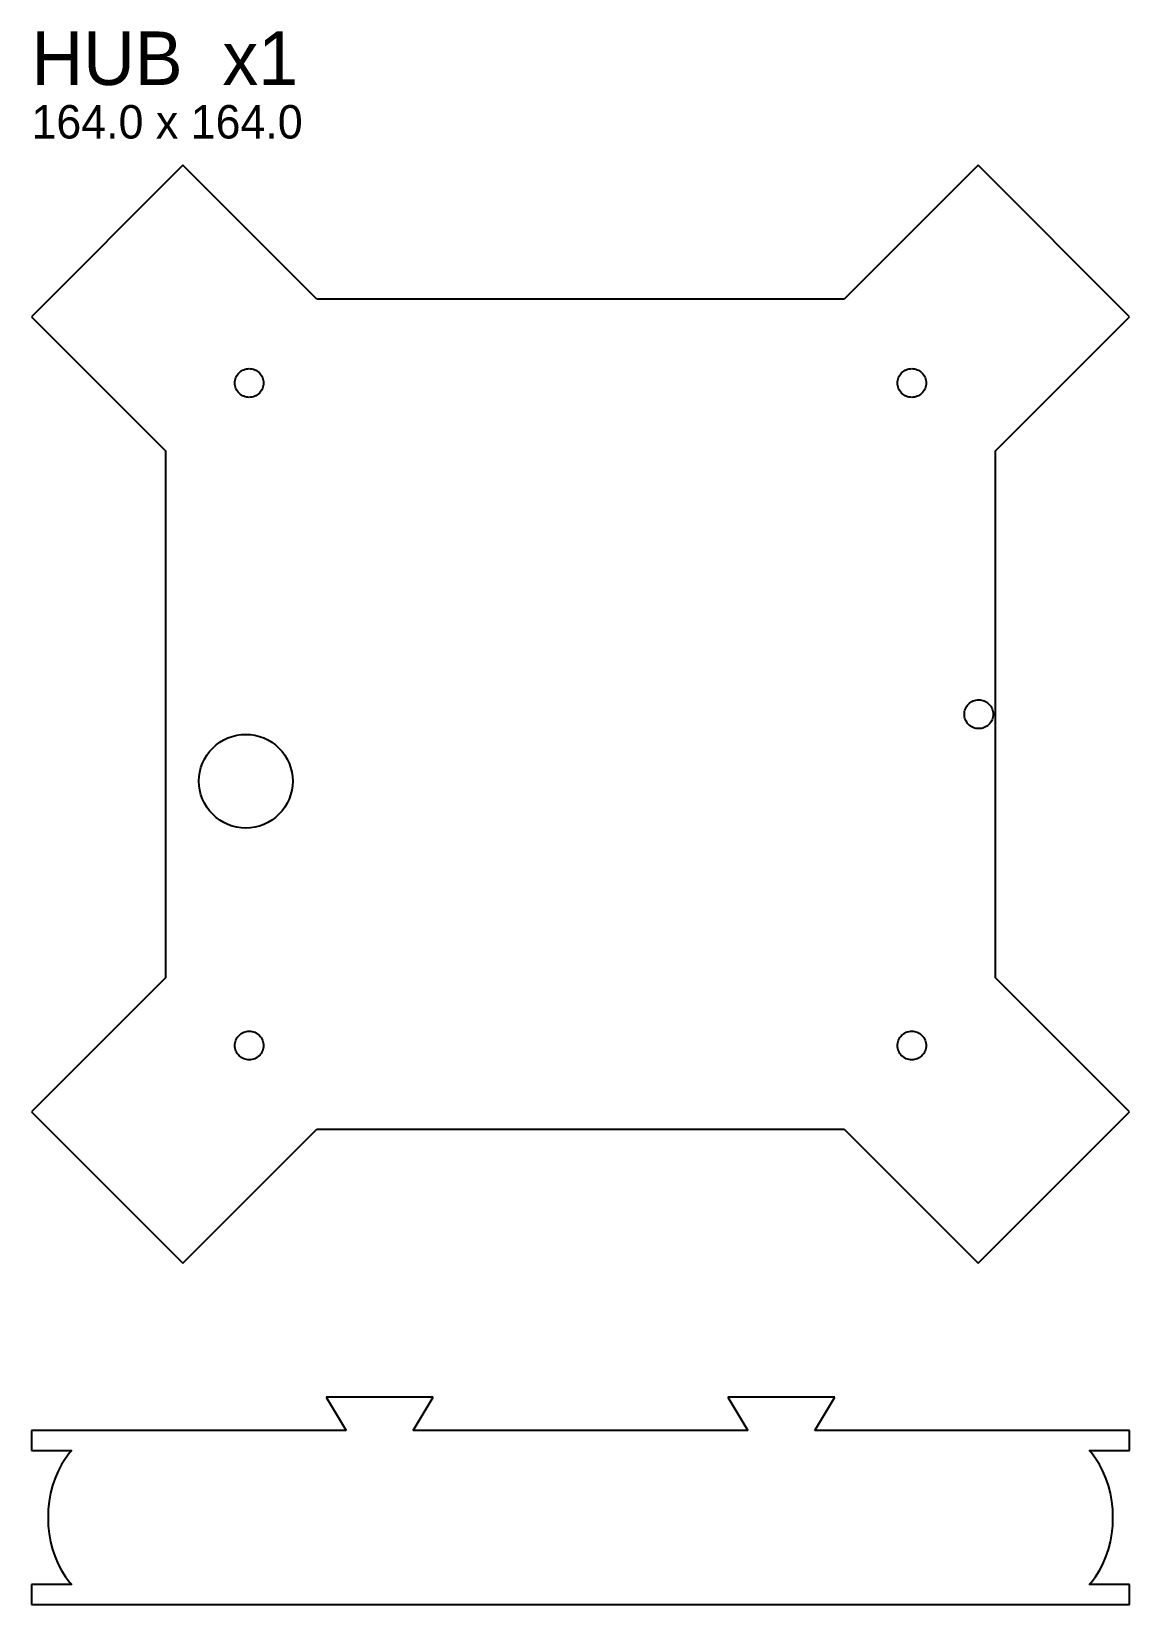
# Model space of a CAD drawing. Header units: millimetres. Extents: x -401 to 2363, y -354 to 1142.
# Drawn here: x 1500 to 1664, y 517 to 752 of the extents above; entities that cross this region are included whole.
import ezdxf

# ---------------------------------------------------------------- set-up
doc = ezdxf.new("R2010")
doc.units = ezdxf.units.MM
doc.layers.add('PARTS', color=7, linetype='Continuous')
doc.layers.add('TEXT', color=7, linetype='Continuous')

msp = doc.modelspace()

# ---------------------------------------------------------------- linework, layer by layer
at = {"layer": 'PARTS'}
for p, q in [((1522.6274, 732.0244), (1500, 709.397)), ((1542.6518, 712), (1522.6274, 732.0244)), ((1641.4214, 732.0244), (1621.397, 712)), ((1664.0488, 709.397), (1641.4214, 732.0244)), ((1621.397, 712), (1542.6518, 712)), ((1500, 709.397), (1520.0244, 689.3726)), ((1644.0244, 689.3726), (1664.0488, 709.397)), ((1530.5406, 700.3202), (1530.6308, 700.511)), ((1530.6308, 700.511), (1530.7393, 700.6919)), ((1530.7393, 700.6919), (1530.865, 700.8614)), ((1530.865, 700.8614), (1531.0067, 701.0177)), ((1531.0067, 701.0177), (1531.163, 701.1594)), ((1531.163, 701.1594), (1531.3325, 701.2851)), ((1531.3325, 701.2851), (1531.5134, 701.3936)), ((1531.5134, 701.3936), (1531.7042, 701.4838)), ((1531.7042, 701.4838), (1531.9028, 701.5549)), ((1531.9028, 701.5549), (1532.1075, 701.6062)), ((1532.1075, 701.6062), (1532.3162, 701.6371)), ((1532.3162, 701.6371), (1532.5269, 701.6475)), ((1532.5269, 701.6475), (1532.7377, 701.6371)), ((1532.7377, 701.6371), (1532.9464, 701.6062)), ((1532.9464, 701.6062), (1533.151, 701.5549)), ((1533.151, 701.5549), (1533.3497, 701.4838)), ((1533.3497, 701.4838), (1533.5404, 701.3936)), ((1533.5404, 701.3936), (1533.7214, 701.2851)), ((1533.7214, 701.2851), (1533.8909, 701.1594)), ((1533.8909, 701.1594), (1534.0472, 701.0177)), ((1534.0472, 701.0177), (1534.1889, 700.8614)), ((1534.1889, 700.8614), (1534.3146, 700.6919)), ((1534.3146, 700.6919), (1534.4231, 700.511)), ((1534.4231, 700.511), (1534.5133, 700.3202)), ((1629.5355, 700.3202), (1629.6257, 700.511)), ((1629.6257, 700.511), (1629.7342, 700.6919)), ((1629.7342, 700.6919), (1629.8599, 700.8614)), ((1629.8599, 700.8614), (1630.0016, 701.0177)), ((1630.0016, 701.0177), (1630.1579, 701.1594)), ((1630.1579, 701.1594), (1630.3274, 701.2851)), ((1630.3274, 701.2851), (1630.5084, 701.3936)), ((1630.5084, 701.3936), (1630.6991, 701.4838)), ((1630.6991, 701.4838), (1630.8978, 701.5549)), ((1630.8978, 701.5549), (1631.1024, 701.6062)), ((1631.1024, 701.6062), (1631.3111, 701.6371)), ((1631.3111, 701.6371), (1631.5219, 701.6475)), ((1631.5219, 701.6475), (1631.7326, 701.6371)), ((1631.7326, 701.6371), (1631.9413, 701.6062)), ((1631.9413, 701.6062), (1632.146, 701.5549)), ((1632.146, 701.5549), (1632.3446, 701.4838)), ((1632.3446, 701.4838), (1632.5354, 701.3936)), ((1632.5354, 701.3936), (1632.7163, 701.2851)), ((1632.7163, 701.2851), (1632.8858, 701.1594)), ((1632.8858, 701.1594), (1633.0421, 701.0177)), ((1633.0421, 701.0177), (1633.1838, 700.8614)), ((1633.1838, 700.8614), (1633.3095, 700.6919)), ((1633.3095, 700.6919), (1633.418, 700.511)), ((1633.418, 700.511), (1633.5082, 700.3202)), ((1530.3769, 699.4975), (1530.3873, 699.7082)), ((1530.3873, 699.2867), (1530.3769, 699.4975)), ((1530.3873, 699.7082), (1530.4182, 699.9169)), ((1530.4182, 699.078), (1530.3873, 699.2867)), ((1530.4182, 699.9169), (1530.4695, 700.1216)), ((1530.4695, 698.8734), (1530.4182, 699.078)), ((1530.4695, 700.1216), (1530.5406, 700.3202)), ((1530.5406, 698.6747), (1530.4695, 698.8734)), ((1530.6308, 698.484), (1530.5406, 698.6747)), ((1530.7393, 698.303), (1530.6308, 698.484)), ((1530.865, 698.1335), (1530.7393, 698.303)), ((1531.0067, 697.9772), (1530.865, 698.1335)), ((1534.1889, 698.1335), (1534.0472, 697.9772)), ((1534.3146, 698.303), (1534.1889, 698.1335)), ((1534.4231, 698.484), (1534.3146, 698.303)), ((1534.5133, 698.6747), (1534.4231, 698.484)), ((1534.5133, 700.3202), (1534.5844, 700.1216)), ((1534.5844, 698.8734), (1534.5133, 698.6747)), ((1534.5844, 700.1216), (1534.6356, 699.9169)), ((1534.6356, 699.078), (1534.5844, 698.8734)), ((1534.6356, 699.9169), (1534.6666, 699.7082)), ((1534.6666, 699.2867), (1534.6356, 699.078)), ((1534.6666, 699.7082), (1534.6769, 699.4975)), ((1534.6769, 699.4975), (1534.6666, 699.2867)), ((1629.3719, 699.4975), (1629.3822, 699.7082)), ((1629.3822, 699.2867), (1629.3719, 699.4975)), ((1629.3822, 699.7082), (1629.4132, 699.9169)), ((1629.4132, 699.078), (1629.3822, 699.2867)), ((1629.4132, 699.9169), (1629.4644, 700.1216)), ((1629.4644, 698.8734), (1629.4132, 699.078)), ((1629.4644, 700.1216), (1629.5355, 700.3202)), ((1629.5355, 698.6747), (1629.4644, 698.8734)), ((1629.6257, 698.484), (1629.5355, 698.6747)), ((1629.7342, 698.303), (1629.6257, 698.484)), ((1629.8599, 698.1335), (1629.7342, 698.303)), ((1630.0016, 697.9772), (1629.8599, 698.1335)), ((1633.1838, 698.1335), (1633.0421, 697.9772)), ((1633.3095, 698.303), (1633.1838, 698.1335)), ((1633.418, 698.484), (1633.3095, 698.303)), ((1633.5082, 698.6747), (1633.418, 698.484)), ((1633.5082, 700.3202), (1633.5793, 700.1216)), ((1633.5793, 698.8734), (1633.5082, 698.6747)), ((1633.5793, 700.1216), (1633.6306, 699.9169)), ((1633.6306, 699.078), (1633.5793, 698.8734)), ((1633.6306, 699.9169), (1633.6615, 699.7082)), ((1633.6615, 699.2867), (1633.6306, 699.078)), ((1633.6615, 699.7082), (1633.6719, 699.4975)), ((1633.6719, 699.4975), (1633.6615, 699.2867)), ((1531.163, 697.8355), (1531.0067, 697.9772)), ((1531.3325, 697.7098), (1531.163, 697.8355)), ((1531.5134, 697.6013), (1531.3325, 697.7098)), ((1531.7042, 697.5111), (1531.5134, 697.6013)), ((1531.9028, 697.44), (1531.7042, 697.5111)), ((1532.1075, 697.3888), (1531.9028, 697.44)), ((1532.3162, 697.3578), (1532.1075, 697.3888)), ((1532.5269, 697.3475), (1532.3162, 697.3578)), ((1532.7377, 697.3578), (1532.5269, 697.3475)), ((1532.9464, 697.3888), (1532.7377, 697.3578)), ((1533.151, 697.44), (1532.9464, 697.3888)), ((1533.3497, 697.5111), (1533.151, 697.44)), ((1533.5404, 697.6013), (1533.3497, 697.5111)), ((1533.7214, 697.7098), (1533.5404, 697.6013)), ((1533.8909, 697.8355), (1533.7214, 697.7098)), ((1534.0472, 697.9772), (1533.8909, 697.8355)), ((1630.1579, 697.8355), (1630.0016, 697.9772)), ((1630.3274, 697.7098), (1630.1579, 697.8355)), ((1630.5084, 697.6013), (1630.3274, 697.7098)), ((1630.6991, 697.5111), (1630.5084, 697.6013)), ((1630.8978, 697.44), (1630.6991, 697.5111)), ((1631.1024, 697.3888), (1630.8978, 697.44)), ((1631.3111, 697.3578), (1631.1024, 697.3888)), ((1631.5219, 697.3475), (1631.3111, 697.3578)), ((1631.7326, 697.3578), (1631.5219, 697.3475)), ((1631.9413, 697.3888), (1631.7326, 697.3578)), ((1632.146, 697.44), (1631.9413, 697.3888)), ((1632.3446, 697.5111), (1632.146, 697.44)), ((1632.5354, 697.6013), (1632.3446, 697.5111)), ((1632.7163, 697.7098), (1632.5354, 697.6013)), ((1632.8858, 697.8355), (1632.7163, 697.7098)), ((1633.0421, 697.9772), (1632.8858, 697.8355)), ((1520.0244, 689.3726), (1520.0244, 610.6274)), ((1644.0244, 610.6274), (1644.0244, 689.3726)), ((1639.6283, 651.01349), (1639.7367, 651.19447)), ((1639.7367, 651.19447), (1639.8624, 651.36394)), ((1639.8624, 651.36394), (1640.0041, 651.52028)), ((1640.0041, 651.52028), (1640.1604, 651.66197)), ((1640.1604, 651.66197), (1640.3299, 651.78766)), ((1640.3299, 651.78766), (1640.5109, 651.89612)), ((1640.5109, 651.89612), (1640.7016, 651.98633)), ((1640.7016, 651.98633), (1640.9003, 652.05742)), ((1640.9003, 652.05742), (1641.105, 652.10867)), ((1641.105, 652.10867), (1641.3137, 652.13963)), ((1641.3137, 652.13963), (1641.5244, 652.14999)), ((1641.5244, 652.14999), (1641.7351, 652.13963)), ((1641.7351, 652.13963), (1641.9438, 652.10867)), ((1641.9438, 652.10867), (1642.1485, 652.05742)), ((1642.1485, 652.05742), (1642.3472, 651.98633)), ((1642.3472, 651.98633), (1642.5379, 651.89612)), ((1642.5379, 651.89612), (1642.7189, 651.78766)), ((1642.7189, 651.78766), (1642.8883, 651.66197)), ((1642.8883, 651.66197), (1643.0447, 651.52028)), ((1643.0447, 651.52028), (1643.1864, 651.36394)), ((1643.1864, 651.36394), (1643.3121, 651.19447)), ((1643.3121, 651.19447), (1643.4205, 651.01349)), ((1639.3744, 650), (1639.3848, 650.21072)), ((1639.3848, 649.78928), (1639.3744, 650)), ((1639.3848, 650.21072), (1639.4157, 650.41943)), ((1639.4157, 649.58057), (1639.3848, 649.78928)), ((1639.4157, 650.41943), (1639.467, 650.6241)), ((1639.467, 649.3759), (1639.4157, 649.58057)), ((1639.467, 650.6241), (1639.5381, 650.82277)), ((1639.5381, 649.17723), (1639.467, 649.3759)), ((1639.5381, 650.82277), (1639.6283, 651.01349)), ((1639.6283, 648.98651), (1639.5381, 649.17723)), ((1639.7367, 648.80553), (1639.6283, 648.98651)), ((1639.8624, 648.63606), (1639.7367, 648.80553)), ((1643.3121, 648.80553), (1643.1864, 648.63606)), ((1643.4205, 648.98651), (1643.3121, 648.80553)), ((1643.4205, 651.01349), (1643.5107, 650.82277)), ((1643.5107, 649.17723), (1643.4205, 648.98651)), ((1643.5107, 650.82277), (1643.5818, 650.6241)), ((1643.5818, 649.3759), (1643.5107, 649.17723)), ((1643.5818, 650.6241), (1643.6331, 650.41943)), ((1643.6331, 649.58057), (1643.5818, 649.3759)), ((1643.6331, 650.41943), (1643.664, 650.21072)), ((1643.664, 649.78928), (1643.6331, 649.58057)), ((1643.664, 650.21072), (1643.6744, 650)), ((1643.6744, 650), (1643.664, 649.78928)), ((1528.7246, 646.17346), (1529.3456, 646.46716)), ((1529.3456, 646.46716), (1529.9924, 646.69859)), ((1529.9924, 646.69859), (1530.6588, 646.86551)), ((1530.6588, 646.86551), (1531.3383, 646.96629)), ((1531.3383, 646.96629), (1532.0244, 647)), ((1532.0244, 647), (1532.7105, 646.96629)), ((1532.7105, 646.96629), (1533.39, 646.86551)), ((1533.39, 646.86551), (1534.0564, 646.69859)), ((1534.0564, 646.69859), (1534.7032, 646.46716)), ((1534.7032, 646.46716), (1535.3242, 646.17346)), ((1640.0041, 648.47972), (1639.8624, 648.63606)), ((1640.1604, 648.33803), (1640.0041, 648.47972)), ((1640.3299, 648.21234), (1640.1604, 648.33803)), ((1640.5109, 648.10388), (1640.3299, 648.21234)), ((1640.7016, 648.01367), (1640.5109, 648.10388)), ((1640.9003, 647.94258), (1640.7016, 648.01367)), ((1641.105, 647.89133), (1640.9003, 647.94258)), ((1641.3137, 647.86037), (1641.105, 647.89133)), ((1641.5244, 647.85001), (1641.3137, 647.86037)), ((1641.7351, 647.86037), (1641.5244, 647.85001)), ((1641.9438, 647.89133), (1641.7351, 647.86037)), ((1642.1485, 647.94258), (1641.9438, 647.89133)), ((1642.3472, 648.01367), (1642.1485, 647.94258)), ((1642.5379, 648.10388), (1642.3472, 648.01367)), ((1642.7189, 648.21234), (1642.5379, 648.10388)), ((1642.8883, 648.33803), (1642.7189, 648.21234)), ((1643.0447, 648.47972), (1642.8883, 648.33803)), ((1643.1864, 648.63606), (1643.0447, 648.47972)), ((1526.2041, 643.88899), (1526.6133, 644.44077)), ((1526.6133, 644.44077), (1527.0747, 644.94975)), ((1527.0747, 644.94975), (1527.5836, 645.41109)), ((1527.5836, 645.41109), (1528.1354, 645.8203)), ((1528.1354, 645.8203), (1528.7246, 646.17346)), ((1535.3242, 646.17346), (1535.9134, 645.8203)), ((1535.9134, 645.8203), (1536.4652, 645.41109)), ((1536.4652, 645.41109), (1536.9742, 644.94975)), ((1536.9742, 644.94975), (1537.4355, 644.44077)), ((1537.4355, 644.44077), (1537.8447, 643.88899)), ((1525.1589, 641.36565), (1525.3258, 642.032)), ((1525.3258, 642.032), (1525.5573, 642.67879)), ((1525.5573, 642.67879), (1525.851, 643.29979)), ((1525.851, 643.29979), (1526.2041, 643.88899)), ((1537.8447, 643.88899), (1538.1979, 643.29979)), ((1538.1979, 643.29979), (1538.4916, 642.67879)), ((1538.4916, 642.67879), (1538.723, 642.032)), ((1538.723, 642.032), (1538.8899, 641.36565)), ((1525.0244, 640), (1525.0581, 640.68613)), ((1525.0581, 639.3139), (1525.0244, 640)), ((1525.0581, 640.68613), (1525.1589, 641.36565)), ((1538.8899, 641.36565), (1538.9907, 640.68613)), ((1538.9907, 640.68613), (1539.0244, 640)), ((1539.0244, 640), (1538.9907, 639.3139)), ((1525.1589, 638.6344), (1525.0581, 639.3139)), ((1525.3258, 637.968), (1525.1589, 638.6344)), ((1525.5573, 637.3212), (1525.3258, 637.968)), ((1525.851, 636.7002), (1525.5573, 637.3212)), ((1538.4916, 637.3212), (1538.1979, 636.7002)), ((1538.723, 637.968), (1538.4916, 637.3212)), ((1538.8899, 638.6344), (1538.723, 637.968)), ((1538.9907, 639.3139), (1538.8899, 638.6344)), ((1526.2041, 636.111), (1525.851, 636.7002)), ((1526.6133, 635.5592), (1526.2041, 636.111)), ((1527.0747, 635.0503), (1526.6133, 635.5592)), ((1527.5836, 634.5889), (1527.0747, 635.0503)), ((1536.9742, 635.0503), (1536.4652, 634.5889)), ((1537.4355, 635.5592), (1536.9742, 635.0503)), ((1537.8447, 636.111), (1537.4355, 635.5592)), ((1538.1979, 636.7002), (1537.8447, 636.111)), ((1528.1354, 634.1797), (1527.5836, 634.5889)), ((1528.7246, 633.8266), (1528.1354, 634.1797)), ((1529.3456, 633.5329), (1528.7246, 633.8266)), ((1529.9924, 633.3014), (1529.3456, 633.5329)), ((1530.6588, 633.1345), (1529.9924, 633.3014)), ((1531.3383, 633.0337), (1530.6588, 633.1345)), ((1532.0244, 633), (1531.3383, 633.0337)), ((1532.7105, 633.0337), (1532.0244, 633)), ((1533.39, 633.1345), (1532.7105, 633.0337)), ((1534.0564, 633.3014), (1533.39, 633.1345)), ((1534.7032, 633.5329), (1534.0564, 633.3014)), ((1535.3242, 633.8266), (1534.7032, 633.5329)), ((1535.9134, 634.1797), (1535.3242, 633.8266)), ((1536.4652, 634.5889), (1535.9134, 634.1797)), ((1520.0244, 610.6274), (1500, 590.603)), ((1664.0488, 590.603), (1644.0244, 610.6274)), ((1530.7393, 601.697), (1530.865, 601.8665)), ((1530.865, 601.8665), (1531.0067, 602.0228)), ((1531.0067, 602.0228), (1531.163, 602.1645)), ((1531.163, 602.1645), (1531.3325, 602.2902)), ((1531.3325, 602.2902), (1531.5134, 602.3987)), ((1531.5134, 602.3987), (1531.7042, 602.4889)), ((1531.7042, 602.4889), (1531.9028, 602.56)), ((1531.9028, 602.56), (1532.1075, 602.6112)), ((1532.1075, 602.6112), (1532.3162, 602.6422)), ((1532.3162, 602.6422), (1532.5269, 602.6525)), ((1532.5269, 602.6525), (1532.7377, 602.6422)), ((1532.7377, 602.6422), (1532.9464, 602.6112)), ((1532.9464, 602.6112), (1533.151, 602.56)), ((1533.151, 602.56), (1533.3497, 602.4889)), ((1533.3497, 602.4889), (1533.5404, 602.3987)), ((1533.5404, 602.3987), (1533.7214, 602.2902)), ((1533.7214, 602.2902), (1533.8909, 602.1645)), ((1533.8909, 602.1645), (1534.0472, 602.0228)), ((1534.0472, 602.0228), (1534.1889, 601.8665)), ((1534.1889, 601.8665), (1534.3146, 601.697)), ((1629.7342, 601.697), (1629.8599, 601.8665)), ((1629.8599, 601.8665), (1630.0016, 602.0228)), ((1630.0016, 602.0228), (1630.1579, 602.1645)), ((1630.1579, 602.1645), (1630.3274, 602.2902)), ((1630.3274, 602.2902), (1630.5084, 602.3987)), ((1630.5084, 602.3987), (1630.6991, 602.4889)), ((1630.6991, 602.4889), (1630.8978, 602.56)), ((1630.8978, 602.56), (1631.1024, 602.6112)), ((1631.1024, 602.6112), (1631.3111, 602.6422)), ((1631.3111, 602.6422), (1631.5219, 602.6525)), ((1631.5219, 602.6525), (1631.7326, 602.6422)), ((1631.7326, 602.6422), (1631.9413, 602.6112)), ((1631.9413, 602.6112), (1632.146, 602.56)), ((1632.146, 602.56), (1632.3446, 602.4889)), ((1632.3446, 602.4889), (1632.5354, 602.3987)), ((1632.5354, 602.3987), (1632.7163, 602.2902)), ((1632.7163, 602.2902), (1632.8858, 602.1645)), ((1632.8858, 602.1645), (1633.0421, 602.0228)), ((1633.0421, 602.0228), (1633.1838, 601.8665)), ((1633.1838, 601.8665), (1633.3095, 601.697)), ((1530.3769, 600.5025), (1530.3873, 600.7133)), ((1530.3873, 600.2918), (1530.3769, 600.5025)), ((1530.3873, 600.7133), (1530.4182, 600.922)), ((1530.4182, 600.0831), (1530.3873, 600.2918)), ((1530.4182, 600.922), (1530.4695, 601.1266)), ((1530.4695, 599.8784), (1530.4182, 600.0831)), ((1530.4695, 601.1266), (1530.5406, 601.3253)), ((1530.5406, 599.6798), (1530.4695, 599.8784)), ((1530.5406, 601.3253), (1530.6308, 601.516)), ((1530.6308, 599.489), (1530.5406, 599.6798)), ((1530.6308, 601.516), (1530.7393, 601.697)), ((1530.7393, 599.3081), (1530.6308, 599.489)), ((1534.3146, 601.697), (1534.4231, 601.516)), ((1534.4231, 599.489), (1534.3146, 599.3081)), ((1534.4231, 601.516), (1534.5133, 601.3253)), ((1534.5133, 599.6798), (1534.4231, 599.489)), ((1534.5133, 601.3253), (1534.5844, 601.1266)), ((1534.5844, 599.8784), (1534.5133, 599.6798)), ((1534.5844, 601.1266), (1534.6356, 600.922)), ((1534.6356, 600.0831), (1534.5844, 599.8784)), ((1534.6356, 600.922), (1534.6666, 600.7133)), ((1534.6666, 600.2918), (1534.6356, 600.0831)), ((1534.6666, 600.7133), (1534.6769, 600.5025)), ((1534.6769, 600.5025), (1534.6666, 600.2918)), ((1629.3719, 600.5025), (1629.3822, 600.7133)), ((1629.3822, 600.2918), (1629.3719, 600.5025)), ((1629.3822, 600.7133), (1629.4132, 600.922)), ((1629.4132, 600.0831), (1629.3822, 600.2918)), ((1629.4132, 600.922), (1629.4644, 601.1266)), ((1629.4644, 599.8784), (1629.4132, 600.0831)), ((1629.4644, 601.1266), (1629.5355, 601.3253)), ((1629.5355, 599.6798), (1629.4644, 599.8784)), ((1629.5355, 601.3253), (1629.6257, 601.516)), ((1629.6257, 599.489), (1629.5355, 599.6798)), ((1629.6257, 601.516), (1629.7342, 601.697)), ((1629.7342, 599.3081), (1629.6257, 599.489)), ((1633.3095, 601.697), (1633.418, 601.516)), ((1633.418, 599.489), (1633.3095, 599.3081)), ((1633.418, 601.516), (1633.5082, 601.3253)), ((1633.5082, 599.6798), (1633.418, 599.489)), ((1633.5082, 601.3253), (1633.5793, 601.1266)), ((1633.5793, 599.8784), (1633.5082, 599.6798)), ((1633.5793, 601.1266), (1633.6306, 600.922)), ((1633.6306, 600.0831), (1633.5793, 599.8784)), ((1633.6306, 600.922), (1633.6615, 600.7133)), ((1633.6615, 600.2918), (1633.6306, 600.0831)), ((1633.6615, 600.7133), (1633.6719, 600.5025)), ((1633.6719, 600.5025), (1633.6615, 600.2918)), ((1530.865, 599.1386), (1530.7393, 599.3081)), ((1531.0067, 598.9823), (1530.865, 599.1386)), ((1531.163, 598.8406), (1531.0067, 598.9823)), ((1531.3325, 598.7149), (1531.163, 598.8406)), ((1531.5134, 598.6064), (1531.3325, 598.7149)), ((1531.7042, 598.5162), (1531.5134, 598.6064)), ((1531.9028, 598.4451), (1531.7042, 598.5162)), ((1532.1075, 598.3938), (1531.9028, 598.4451)), ((1532.3162, 598.3629), (1532.1075, 598.3938)), ((1532.5269, 598.3525), (1532.3162, 598.3629)), ((1532.7377, 598.3629), (1532.5269, 598.3525)), ((1532.9464, 598.3938), (1532.7377, 598.3629)), ((1533.151, 598.4451), (1532.9464, 598.3938)), ((1533.3497, 598.5162), (1533.151, 598.4451)), ((1533.5404, 598.6064), (1533.3497, 598.5162)), ((1533.7214, 598.7149), (1533.5404, 598.6064)), ((1533.8909, 598.8406), (1533.7214, 598.7149)), ((1534.0472, 598.9823), (1533.8909, 598.8406)), ((1534.1889, 599.1386), (1534.0472, 598.9823)), ((1534.3146, 599.3081), (1534.1889, 599.1386)), ((1629.8599, 599.1386), (1629.7342, 599.3081)), ((1630.0016, 598.9823), (1629.8599, 599.1386)), ((1630.1579, 598.8406), (1630.0016, 598.9823)), ((1630.3274, 598.7149), (1630.1579, 598.8406)), ((1630.5084, 598.6064), (1630.3274, 598.7149)), ((1630.6991, 598.5162), (1630.5084, 598.6064)), ((1630.8978, 598.4451), (1630.6991, 598.5162)), ((1631.1024, 598.3938), (1630.8978, 598.4451)), ((1631.3111, 598.3629), (1631.1024, 598.3938)), ((1631.5219, 598.3525), (1631.3111, 598.3629)), ((1631.7326, 598.3629), (1631.5219, 598.3525)), ((1631.9413, 598.3938), (1631.7326, 598.3629)), ((1632.146, 598.4451), (1631.9413, 598.3938)), ((1632.3446, 598.5162), (1632.146, 598.4451)), ((1632.5354, 598.6064), (1632.3446, 598.5162)), ((1632.7163, 598.7149), (1632.5354, 598.6064)), ((1632.8858, 598.8406), (1632.7163, 598.7149)), ((1633.0421, 598.9823), (1632.8858, 598.8406)), ((1633.1838, 599.1386), (1633.0421, 598.9823)), ((1633.3095, 599.3081), (1633.1838, 599.1386)), ((1500, 590.603), (1522.6274, 567.9756)), ((1641.4214, 567.9756), (1664.0488, 590.603)), ((1522.6274, 567.9756), (1542.6518, 588)), ((1542.6518, 588), (1621.397, 588)), ((1621.397, 588), (1641.4214, 567.9756)), ((1560.0244, 547.9756), (1544.0244, 547.9756)), ((1544.0244, 547.9756), (1547.0244, 542.9756)), ((1557.0244, 542.9756), (1560.0244, 547.9756)), ((1620.0244, 547.9756), (1604.0244, 547.9756)), ((1604.0244, 547.9756), (1607.0244, 542.9756)), ((1617.0244, 542.9756), (1620.0244, 547.9756)), ((1547.0244, 542.9756), (1500, 542.9756)), ((1500, 542.9756), (1500, 539.9756)), ((1607.0244, 542.9756), (1557.0244, 542.9756)), ((1664.0488, 542.9756), (1617.0244, 542.9756)), ((1664.0488, 539.9756), (1664.0488, 542.9756)), ((1500, 539.9756), (1506.0281, 539.9756)), ((1505.0637, 538.8144), (1504.4812, 537.9055)), ((1505.7064, 539.6382), (1505.0637, 538.8144)), ((1506.0281, 539.9756), (1505.7064, 539.6382)), ((1658.3424, 539.6382), (1658.0207, 539.9756)), ((1658.0207, 539.9756), (1664.0488, 539.9756)), ((1658.9851, 538.8144), (1658.3424, 539.6382)), ((1659.5676, 537.9055), (1658.9851, 538.8144)), ((1503.9645, 536.9202), (1503.5186, 535.8681)), ((1504.4812, 537.9055), (1503.9645, 536.9202)), ((1660.0843, 536.9202), (1659.5676, 537.9055)), ((1660.5302, 535.8681), (1660.0843, 536.9202)), ((1502.8555, 533.6042), (1502.6447, 532.4142)), ((1503.1477, 534.7591), (1502.8555, 533.6042)), ((1503.5186, 535.8681), (1503.1477, 534.7591)), ((1660.9011, 534.7591), (1660.5302, 535.8681)), ((1661.1933, 533.6042), (1660.9011, 534.7591)), ((1661.4041, 532.4142), (1661.1933, 533.6042)), ((1502.6447, 532.4142), (1502.5175, 531.2008)), ((1661.5313, 531.2008), (1661.4041, 532.4142)), ((1502.5175, 531.2008), (1502.4749, 529.9756)), ((1502.4749, 529.9756), (1502.5175, 528.7504)), ((1661.5739, 529.9756), (1661.5313, 531.2008)), ((1661.5313, 528.7504), (1661.5739, 529.9756)), ((1502.5175, 528.7504), (1502.6447, 527.537)), ((1502.6447, 527.537), (1502.8555, 526.34703)), ((1661.1933, 526.34703), (1661.4041, 527.537)), ((1661.4041, 527.537), (1661.5313, 528.7504)), ((1502.8555, 526.34703), (1503.1477, 525.19205)), ((1503.1477, 525.19205), (1503.5186, 524.08313)), ((1660.5302, 524.08313), (1660.9011, 525.19205)), ((1660.9011, 525.19205), (1661.1933, 526.34703)), ((1503.5186, 524.08313), (1503.9645, 523.03096)), ((1503.9645, 523.03096), (1504.4812, 522.04568)), ((1504.4812, 522.04568), (1505.0637, 521.13676)), ((1658.9851, 521.13676), (1659.5676, 522.04568)), ((1659.5676, 522.04568), (1660.0843, 523.03096)), ((1660.0843, 523.03096), (1660.5302, 524.08313)), ((1506.0281, 519.9756), (1500, 519.9756)), ((1500, 519.9756), (1500, 516.9756)), ((1505.0637, 521.13676), (1505.7064, 520.31296)), ((1505.7064, 520.31296), (1506.0281, 519.9756)), ((1658.0207, 519.9756), (1658.3424, 520.31296)), ((1664.0488, 519.9756), (1658.0207, 519.9756)), ((1658.3424, 520.31296), (1658.9851, 521.13676)), ((1664.0488, 516.9756), (1664.0488, 519.9756)), ((1500, 516.9756), (1664.0488, 516.9756))]:
    msp.add_line(p, q, dxfattribs=at)

# ---------------------------------------------------------------- texts
at = {"layer": 'TEXT'}
for s, height, p in [('HUB  x1', 8, (1500, 744.0244)), ('164.0 x 164.0', 5, (1500, 736.0244))]:
    msp.add_text(s, height=height, dxfattribs=at).set_placement(p)

doc.saveas('drawing.dxf')
